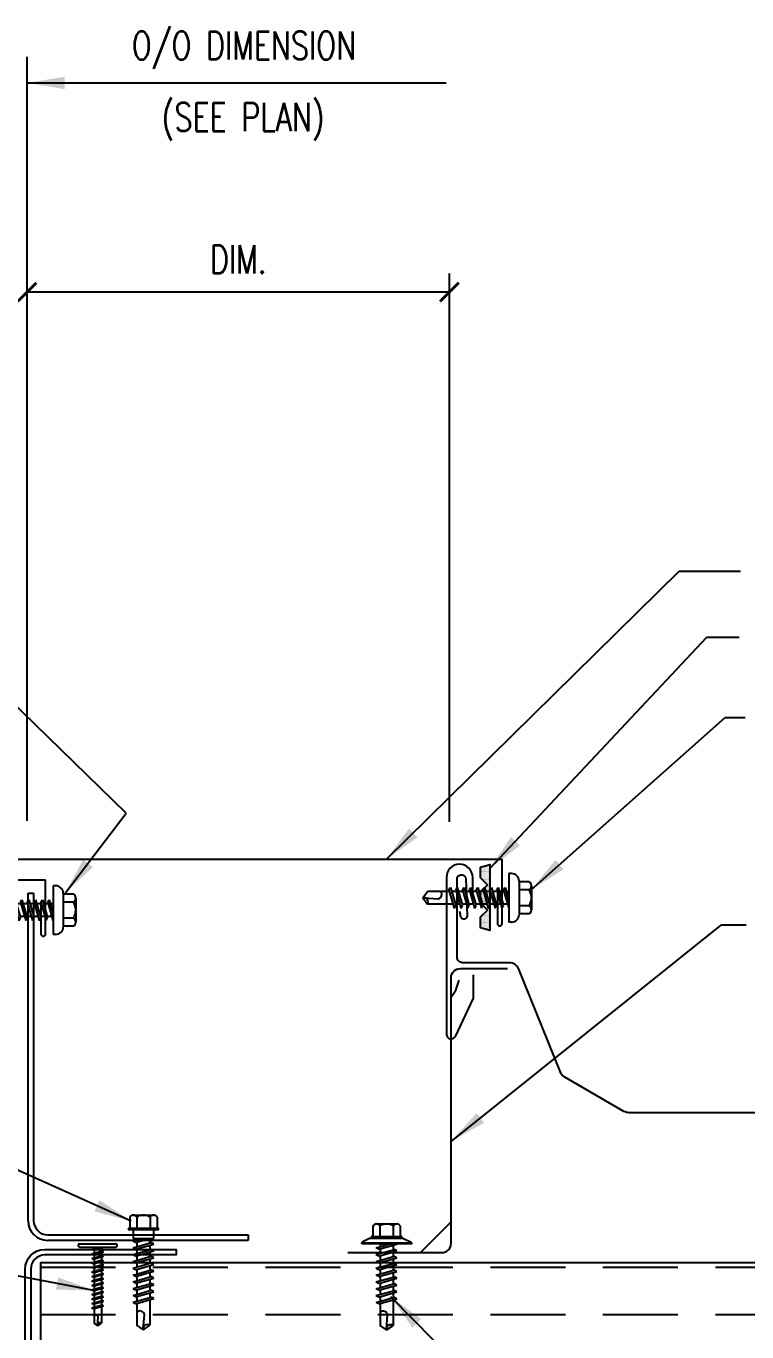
# Model space of a CAD drawing. Extents: x 6.2 to 40.5, y 6.2 to 37.
# Drawn here: x 18.83 to 28.44, y 19.54 to 36.95 of the extents above; entities that cross this region are included whole.
import ezdxf

# ---------------------------------------------------------------- set-up
doc = ezdxf.new("R2010")
doc.units = 0
doc.header["$LTSCALE"] = 4
doc.header["$MEASUREMENT"] = 0
doc.linetypes.add('HIDDEN', pattern=[0.375, 0.25, -0.125])
doc.layers.get('0').update_dxf_attribs({"linetype": 'CONTINUOUS'})
doc.layers.get('DEFPOINTS').update_dxf_attribs({"linetype": 'CONTINUOUS'})
for name, color, linetype in [('CLIP', 5, 'CONTINUOUS'), ('DIM', 2, 'CONTINUOUS'), ('FASTENER', 9, 'CONTINUOUS'), ('PANEL', 11, 'CONTINUOUS'), ('STLA', 10, 'CONTINUOUS'), ('STLB', 5, 'CONTINUOUS'), ('TAPE', 8, 'CONTINUOUS'), ('TEXT', 2, 'CONTINUOUS'), ('TRIM', 6, 'CONTINUOUS')]:
    doc.layers.add(name, color=color, linetype=linetype)
doc.styles.add('TEXT1', font='ROMANS.shx', dxfattribs={"width": 0.75, "height": 0.375})
doc.dimstyles.new('DETAIL', dxfattribs={"dimscale": 4, "dimtxt": 0.09375, "dimasz": 0.0625, "dimexe": 0.0625, "dimexo": 0.125, "dimgap": 0.0625, "dimtad": 1, "dimdec": 4, "dimzin": 3, "dimdsep": 46, "dimlunit": 4, "dimtxsty": 'TEXT1', "dimblk": 'ARCHTICK', "dimcen": 0.0625, "dimclrd": 7, "dimclre": 7, "dimclrt": 2, "dimadec": 0, "dimazin": 0, "dimtfac": 0.59375, "dimtdec": 4, "dimtmove": 0, "dimatfit": 3, "dimldrblk": 'ARCHTICK', "dimfxl": 0, "dimfrac": 2, "dimtolj": 1, "dimtzin": 3, "dimarcsym": 0})
doc.dimstyles.new('DETAIL$7', dxfattribs={"dimscale": 4, "dimtxt": 0.09375, "dimasz": 0.125, "dimexe": 0.0625, "dimexo": 0.125, "dimgap": 0.0625, "dimtad": 1, "dimdec": 4, "dimzin": 3, "dimdsep": 46, "dimlunit": 4, "dimtxsty": 'TEXT1', "dimblk": 'ARCHTICK', "dimcen": 0.0625, "dimclrd": 7, "dimclre": 7, "dimclrt": 2, "dimadec": 0, "dimazin": 0, "dimtfac": 0.59375, "dimtdec": 4, "dimtmove": 2, "dimatfit": 3, "dimfxl": 0, "dimfrac": 2, "dimtolj": 1, "dimtzin": 3, "dimarcsym": 0})

# ---------------------------------------------------------------- blocks, each defined once
blk = doc.blocks.new('MB_DW1')
at = {"layer": 'FASTENER'}
for p, q in [((-0.181, 0.276), (-0.181, 0.137)), ((-0.135, 0.302), (0.135, 0.302)), ((-0.089, 0.276), (-0.089, 0.137)), ((0.089, 0.276), (0.089, 0.137)), ((0.181, 0.276), (0.181, 0.137)), ((-0.217, 0.114), (-0.326, 0.059)), ((-0.326, 0.059), (-0.326, 0.049)), ((-0.326, 0.049), (0.326, 0.049)), ((-0.217, 0.114), (0.217, 0.114)), ((-0.193, 0.137), (0.193, 0.137)), ((-0.193, 0.119), (0.193, 0.119)), ((-0.181, 0.137), (0.181, 0.137)), ((-0.139, -0.016), (0.046, 0.037)), ((-0.104, -0.036), (0.139, 0.033)), ((-0.086, 0.037), (-0.086, -0.001)), ((-0.086, 0.037), (0.086, 0.037)), ((0.086, 0.037), (0.133, 0.037)), ((0.086, 0.018), (0.086, -0.042)), ((0.139, 0.033), (0.133, 0.037)), ((0.217, 0.114), (0.326, 0.059)), ((0.326, 0.059), (0.326, 0.049)), ((-0.104, -0.036), (-0.139, -0.016)), ((-0.139, -0.107), (0.104, -0.038)), ((-0.104, -0.127), (-0.139, -0.107)), ((-0.139, -0.198), (0.104, -0.128)), ((-0.104, -0.127), (0.139, -0.058)), ((-0.104, -0.218), (0.139, -0.149)), ((-0.086, -0.031), (-0.086, -0.092)), ((-0.086, -0.122), (-0.086, -0.183)), ((0.086, -0.073), (0.086, -0.133)), ((0.086, -0.164), (0.086, -0.224)), ((0.139, -0.058), (0.104, -0.038)), ((0.139, -0.149), (0.104, -0.128)), ((-0.104, -0.218), (-0.139, -0.198)), ((-0.139, -0.289), (0.104, -0.219)), ((-0.104, -0.309), (-0.139, -0.289)), ((-0.139, -0.38), (0.104, -0.31)), ((-0.104, -0.309), (0.139, -0.239)), ((-0.104, -0.4), (0.139, -0.33)), ((-0.086, -0.213), (-0.086, -0.274)), ((-0.086, -0.304), (-0.086, -0.364)), ((0.086, -0.255), (0.086, -0.315)), ((0.086, -0.345), (0.086, -0.406)), ((0.139, -0.239), (0.104, -0.219)), ((0.139, -0.33), (0.104, -0.31)), ((-0.104, -0.4), (-0.139, -0.38)), ((-0.139, -0.47), (0.104, -0.401)), ((-0.104, -0.491), (-0.139, -0.47)), ((-0.139, -0.561), (0.104, -0.492)), ((-0.104, -0.491), (0.139, -0.421)), ((-0.104, -0.581), (0.139, -0.512)), ((-0.086, -0.395), (-0.086, -0.455)), ((-0.086, -0.486), (-0.086, -0.546)), ((0.086, -0.436), (0.086, -0.497)), ((0.139, -0.421), (0.104, -0.401)), ((0.139, -0.512), (0.104, -0.492)), ((-0.104, -0.581), (-0.139, -0.561)), ((-0.139, -0.652), (0.104, -0.583)), ((-0.104, -0.672), (-0.139, -0.652)), ((-0.139, -0.743), (0.104, -0.674)), ((-0.104, -0.672), (0.139, -0.603)), ((-0.104, -0.763), (0.139, -0.694)), ((-0.086, -0.577), (-0.086, -0.637)), ((-0.086, -0.667), (-0.086, -0.728)), ((0.086, -0.527), (0.086, -0.588)), ((0.086, -0.618), (0.086, -0.679)), ((0.139, -0.603), (0.104, -0.583)), ((0.139, -0.694), (0.104, -0.674)), ((-0.104, -0.763), (-0.139, -0.743)), ((-0.086, -0.758), (-0.086, -1.05)), ((0.086, -0.709), (0.086, -1.05)), ((-0.002, -1.095), (0.014, -0.909)), ((0, -1.111), (-0.086, -1.05)), ((0, -1.111), (0.086, -1.05))]:
    blk.add_line(p, q, dxfattribs=at)
blk.add_lwpolyline([(-0.331, 0.037), (-0.331, 0.049), (0.331, 0.049), (0.331, 0.037)], close=True, dxfattribs=at)
for centre, radius, start, end in [((-0.135, 0.25), 0.0527, 29.8754, 150.1246), ((0, 0.138), 0.164, 56.9974, 123.0026), ((0.135, 0.25), 0.0527, 29.8754, 150.1246), ((-0.193, 0.128), 0.00894, 90, 270), ((0.193, 0.128), 0.00894, 270, 90), ((-0.046, -0.921), 0.0615, 11.1445, 130.906), ((0.054, -1.097), 0.0563, 55.4585, 194.8454)]:
    blk.add_arc(centre, radius, start, end, dxfattribs=at)
blk = doc.blocks.new('SD3')
at = {"layer": 'FASTENER'}
for p, q in [((-0.24, 0.082), (0.24, 0.082)), ((-0.24, 0.037), (0.24, 0.037)), ((-0.078, 0.008), (0.023, 0.037)), ((-0.058, -0.003), (-0.078, 0.008)), ((-0.058, -0.003), (0.08, 0.036)), ((-0.048, 0.037), (-0.048, 0.017)), ((0.05, 0.027), (0.05, -0.016)), ((-0.078, -0.052), (0.06, -0.013)), ((-0.058, -0.064), (-0.078, -0.052)), ((-0.078, -0.112), (0.06, -0.073)), ((-0.058, -0.124), (-0.078, -0.112)), ((-0.078, -0.172), (0.06, -0.133)), ((-0.058, -0.184), (-0.078, -0.172)), ((-0.058, -0.064), (0.08, -0.024)), ((-0.058, -0.124), (0.08, -0.084)), ((-0.058, -0.184), (0.08, -0.144)), ((-0.048, -0.001), (-0.048, -0.044)), ((-0.048, -0.061), (-0.048, -0.104)), ((-0.048, -0.121), (-0.048, -0.164)), ((0.05, -0.033), (0.05, -0.076)), ((0.05, -0.093), (0.05, -0.136)), ((0.05, -0.153), (0.05, -0.196)), ((0.08, -0.024), (0.06, -0.013)), ((0.08, -0.084), (0.06, -0.073)), ((0.08, -0.144), (0.06, -0.133)), ((-0.078, -0.232), (0.06, -0.193)), ((-0.058, -0.244), (-0.078, -0.232)), ((-0.078, -0.292), (0.06, -0.253)), ((-0.058, -0.304), (-0.078, -0.292)), ((-0.078, -0.353), (0.06, -0.313)), ((-0.058, -0.244), (0.08, -0.204)), ((-0.058, -0.304), (0.08, -0.264)), ((-0.058, -0.364), (0.08, -0.325)), ((-0.048, -0.181), (-0.048, -0.224)), ((-0.048, -0.241), (-0.048, -0.284)), ((-0.048, -0.301), (-0.048, -0.344)), ((0.05, -0.213), (0.05, -0.256)), ((0.05, -0.273), (0.05, -0.316)), ((0.05, -0.333), (0.05, -0.376)), ((0.08, -0.204), (0.06, -0.193)), ((0.08, -0.264), (0.06, -0.253)), ((0.08, -0.325), (0.06, -0.313)), ((-0.058, -0.364), (-0.078, -0.353)), ((-0.078, -0.413), (0.06, -0.373)), ((-0.058, -0.424), (-0.078, -0.413)), ((-0.078, -0.473), (0.06, -0.433)), ((-0.058, -0.484), (-0.078, -0.473)), ((-0.078, -0.533), (0.06, -0.493)), ((-0.058, -0.424), (0.08, -0.385)), ((-0.058, -0.484), (0.08, -0.445)), ((-0.058, -0.544), (0.08, -0.505)), ((-0.048, -0.361), (-0.048, -0.404)), ((-0.048, -0.421), (-0.048, -0.464)), ((-0.048, -0.481), (-0.048, -0.524)), ((0.05, -0.393), (0.05, -0.436)), ((0.05, -0.453), (0.05, -0.496)), ((0.05, -0.513), (0.05, -0.556)), ((0.08, -0.385), (0.06, -0.373)), ((0.08, -0.445), (0.06, -0.433)), ((0.08, -0.505), (0.06, -0.493)), ((-0.058, -0.544), (-0.078, -0.533)), ((-0.078, -0.593), (0.06, -0.553)), ((-0.058, -0.604), (-0.078, -0.593)), ((-0.078, -0.653), (0.06, -0.614)), ((-0.058, -0.664), (-0.078, -0.653)), ((-0.078, -0.713), (0.06, -0.674)), ((-0.058, -0.604), (0.08, -0.565)), ((-0.058, -0.664), (0.08, -0.625)), ((-0.058, -0.724), (0.08, -0.685)), ((-0.048, -0.541), (-0.048, -0.584)), ((-0.048, -0.601), (-0.048, -0.644)), ((-0.048, -0.662), (-0.048, -0.704)), ((0.05, -0.573), (0.05, -0.616)), ((0.05, -0.634), (0.05, -0.676)), ((0.05, -0.694), (0.05, -0.737)), ((0.08, -0.565), (0.06, -0.553)), ((0.08, -0.625), (0.06, -0.614)), ((0.08, -0.685), (0.06, -0.674)), ((-0.058, -0.724), (-0.078, -0.713)), ((-0.078, -0.773), (0.06, -0.734)), ((-0.058, -0.785), (-0.078, -0.773)), ((-0.058, -0.785), (0.08, -0.745)), ((-0.048, -0.722), (-0.048, -0.765)), ((-0.048, -0.782), (-0.048, -0.977)), ((0.05, -0.754), (0.05, -0.977)), ((0.08, -0.745), (0.06, -0.734)), ((0.001, -1.011), (-0.048, -0.977)), ((0, -1.003), (0.009, -0.896)), ((0.001, -1.011), (0.05, -0.977))]:
    blk.add_line(p, q, dxfattribs=at)
for centre, radius, start, end in [((-0.238, 0.06), 0.0227, 94.6639, 265.3361), ((0.238, 0.06), 0.0227, 274.6639, 85.3361), ((-0.025, -0.903), 0.0349, 11.1445, 130.906), ((0.032, -1.003), 0.032, 55.4585, 194.8454)]:
    blk.add_arc(centre, radius, start, end, dxfattribs=at)
blk = doc.blocks.new('_ArchTick')
at = {"color": 0, "linetype": 'ByBlock', "const_width": 0.15}
blk.add_lwpolyline([(-0.5, -0.5), (0.5, 0.5)], dxfattribs=at)
blk = doc.blocks.new('*D15')
at = {"layer": 'DEFPOINTS', "color": 0}
for p in [(18.84, 33.404), (18.84, 25.856), (24.472, 25.843)]:
    blk.add_point(p, dxfattribs=at)
at = {"layer": 'DIM', "color": 7, "lineweight": -2}
for p, q in [((18.84, 26.356), (18.84, 33.654)), ((24.472, 26.343), (24.472, 33.654)), ((24.472, 33.404), (18.84, 33.404))]:
    blk.add_line(p, q, dxfattribs=at)
at = {"layer": 'DIM', "color": 7, "lineweight": -2, "xscale": 0.25, "yscale": 0.25, "zscale": 0.25, "rotation": 180}
blk.add_blockref('_ArchTick', (18.84, 33.404), dxfattribs=at)
at = {"layer": 'DIM', "color": 7, "lineweight": -2, "xscale": 0.25, "yscale": 0.25, "zscale": 0.25}
blk.add_blockref('_ArchTick', (24.472, 33.404), dxfattribs=at)
at = {"layer": 'DIM', "color": 2, "insert": (21.656, 33.841), "char_height": 0.375, "attachment_point": 5, "style": 'TEXT1'}
blk.add_mtext('\\A1;DIM.', dxfattribs=at)
blk = doc.blocks.new('sd22')
at = {"layer": 'FASTENER'}
for p, q in [((-0.181, 0.204), (-0.181, 0.055)), ((-0.135, 0.23), (0.135, 0.23)), ((-0.089, 0.204), (-0.089, 0.055)), ((0.089, 0.204), (0.089, 0.055)), ((0.181, 0.204), (0.181, 0.055)), ((-0.193, 0.055), (0.193, 0.055)), ((-0.193, 0.037), (0.193, 0.037)), ((-0.181, 0.055), (0.181, 0.055)), ((-0.139, 0.037), (-0.139, -0.082)), ((0.139, -0.082), (0.139, 0.037)), ((-0.139, -0.114), (-0.025, -0.082)), ((-0.139, -0.082), (0.139, -0.082)), ((-0.104, -0.134), (-0.139, -0.114)), ((-0.139, -0.205), (0.104, -0.136)), ((-0.104, -0.134), (0.081, -0.082)), ((-0.104, -0.225), (0.139, -0.156)), ((-0.086, -0.082), (-0.086, -0.099)), ((-0.086, -0.129), (-0.086, -0.19)), ((0.086, -0.082), (0.086, -0.141)), ((0.086, -0.171), (0.086, -0.232)), ((0.139, -0.156), (0.104, -0.136)), ((-0.104, -0.225), (-0.139, -0.205)), ((-0.139, -0.296), (0.104, -0.227)), ((-0.104, -0.316), (-0.139, -0.296)), ((-0.139, -0.387), (0.104, -0.318)), ((-0.104, -0.316), (0.139, -0.247)), ((-0.104, -0.407), (0.139, -0.338)), ((-0.086, -0.22), (-0.086, -0.281)), ((-0.086, -0.311), (-0.086, -0.372)), ((0.086, -0.262), (0.086, -0.322)), ((0.139, -0.247), (0.104, -0.227)), ((0.139, -0.338), (0.104, -0.318)), ((-0.104, -0.407), (-0.139, -0.387)), ((-0.139, -0.478), (0.104, -0.408)), ((-0.104, -0.498), (-0.139, -0.478)), ((-0.139, -0.569), (0.104, -0.499)), ((-0.104, -0.498), (0.139, -0.429)), ((-0.104, -0.589), (0.139, -0.519)), ((-0.086, -0.402), (-0.086, -0.463)), ((-0.086, -0.493), (-0.086, -0.554)), ((0.086, -0.353), (0.086, -0.413)), ((0.086, -0.444), (0.086, -0.504)), ((0.139, -0.429), (0.104, -0.408)), ((0.139, -0.519), (0.104, -0.499)), ((-0.104, -0.589), (-0.139, -0.569)), ((-0.139, -0.66), (0.104, -0.59)), ((-0.104, -0.68), (-0.139, -0.66)), ((-0.139, -0.75), (0.104, -0.681)), ((-0.104, -0.68), (0.139, -0.61)), ((-0.086, -0.584), (-0.086, -0.644)), ((-0.086, -0.675), (-0.086, -0.735)), ((0.086, -0.535), (0.086, -0.595)), ((0.086, -0.625), (0.086, -0.686)), ((0.139, -0.61), (0.104, -0.59)), ((0.139, -0.701), (0.104, -0.681)), ((-0.104, -0.771), (-0.139, -0.75)), ((-0.139, -0.841), (0.104, -0.772)), ((-0.104, -0.861), (-0.139, -0.841)), ((-0.139, -0.932), (0.104, -0.863)), ((-0.104, -0.771), (0.139, -0.701)), ((-0.104, -0.861), (0.139, -0.792)), ((-0.086, -0.766), (-0.086, -0.826)), ((-0.086, -0.857), (-0.086, -0.917)), ((0.086, -0.716), (0.086, -0.777)), ((0.086, -0.807), (0.086, -0.868)), ((0.139, -0.792), (0.104, -0.772)), ((0.139, -0.883), (0.104, -0.863)), ((-0.104, -0.952), (-0.139, -0.932)), ((-0.104, -0.952), (0.139, -0.883)), ((-0.086, -0.947), (-0.086, -1.239)), ((0.086, -0.898), (0.086, -1.239)), ((-0.002, -1.285), (0.014, -1.098)), ((0, -1.3), (-0.086, -1.239)), ((0, -1.3), (0.086, -1.239))]:
    blk.add_line(p, q, dxfattribs=at)
for centre, radius, start, end in [((-0.135, 0.178), 0.0527, 29.8754, 150.1246), ((0, 0.066), 0.164, 56.9974, 123.0026), ((0.135, 0.178), 0.0527, 29.8754, 150.1246), ((-0.193, 0.046), 0.00894, 90, 270), ((0.193, 0.046), 0.00894, 270, 90), ((-0.046, -1.11), 0.0615, 11.1445, 130.906), ((0.054, -1.286), 0.0563, 55.4585, 194.8454)]:
    blk.add_arc(centre, radius, start, end, dxfattribs=at)
blk = doc.blocks.new('MB_DW3')
at = {"layer": 'FASTENER'}
for p, q in [((-0.215, 0.305), (-0.215, 0.171)), ((-0.161, 0.337), (0.161, 0.337)), ((-0.107, 0.305), (-0.107, 0.171)), ((0.107, 0.305), (0.107, 0.171)), ((0.215, 0.305), (0.215, 0.171)), ((-0.324, 0.071), (-0.324, 0.037)), ((-0.324, 0.037), (0.324, 0.037)), ((-0.224, 0.171), (0.215, 0.171)), ((-0.139, -0.016), (0.046, 0.037)), ((-0.104, -0.036), (0.139, 0.033)), ((-0.086, 0.037), (0.086, 0.037)), ((-0.086, 0.037), (-0.086, -0.001)), ((0.086, 0.037), (0.133, 0.037)), ((0.086, 0.018), (0.086, -0.042)), ((0.139, 0.033), (0.133, 0.037)), ((0.324, 0.071), (0.324, 0.037)), ((-0.104, -0.036), (-0.139, -0.016)), ((-0.139, -0.107), (0.104, -0.038)), ((-0.104, -0.127), (-0.139, -0.107)), ((-0.139, -0.198), (0.104, -0.128)), ((-0.104, -0.127), (0.139, -0.058)), ((-0.104, -0.218), (0.139, -0.149)), ((-0.086, -0.031), (-0.086, -0.092)), ((-0.086, -0.122), (-0.086, -0.183)), ((0.086, -0.073), (0.086, -0.133)), ((0.086, -0.164), (0.086, -0.224)), ((0.139, -0.058), (0.104, -0.038)), ((0.139, -0.149), (0.104, -0.128)), ((-0.104, -0.218), (-0.139, -0.198)), ((-0.139, -0.289), (0.104, -0.219)), ((-0.104, -0.309), (-0.139, -0.289)), ((-0.139, -0.38), (0.104, -0.31)), ((-0.104, -0.309), (0.139, -0.239)), ((-0.104, -0.4), (0.139, -0.33)), ((-0.086, -0.213), (-0.086, -0.274)), ((-0.086, -0.304), (-0.086, -0.364)), ((0.086, -0.255), (0.086, -0.315)), ((0.086, -0.345), (0.086, -0.406)), ((0.139, -0.239), (0.104, -0.219)), ((0.139, -0.33), (0.104, -0.31)), ((-0.104, -0.4), (-0.139, -0.38)), ((-0.139, -0.47), (0.104, -0.401)), ((-0.104, -0.491), (-0.139, -0.47)), ((-0.139, -0.561), (0.104, -0.492)), ((-0.104, -0.491), (0.139, -0.421)), ((-0.104, -0.581), (0.139, -0.512)), ((-0.086, -0.395), (-0.086, -0.455)), ((-0.086, -0.486), (-0.086, -0.546)), ((0.086, -0.436), (0.086, -0.497)), ((0.139, -0.421), (0.104, -0.401)), ((0.139, -0.512), (0.104, -0.492)), ((-0.104, -0.581), (-0.139, -0.561)), ((-0.139, -0.652), (0.104, -0.583)), ((-0.104, -0.672), (-0.139, -0.652)), ((-0.139, -0.743), (0.104, -0.674)), ((-0.104, -0.672), (0.139, -0.603)), ((-0.104, -0.763), (0.139, -0.694)), ((-0.086, -0.577), (-0.086, -0.637)), ((-0.086, -0.667), (-0.086, -0.728)), ((0.086, -0.527), (0.086, -0.588)), ((0.086, -0.618), (0.086, -0.679)), ((0.139, -0.603), (0.104, -0.583)), ((0.139, -0.694), (0.104, -0.674)), ((-0.104, -0.763), (-0.139, -0.743)), ((-0.086, -0.758), (-0.086, -1.05)), ((0.086, -0.709), (0.086, -1.05)), ((-0.002, -1.095), (0.014, -0.909)), ((0, -1.111), (-0.086, -1.05)), ((0, -1.111), (0.086, -1.05))]:
    blk.add_line(p, q, dxfattribs=at)
for centre, radius, start, end in [((-0.161, 0.274), 0.0628, 29.8754, 150.1246), ((0, 0.141), 0.196, 56.9974, 123.0026), ((0.161, 0.274), 0.0628, 29.8754, 150.1246), ((-0.224, 0.071), 0.1, 90, 180), ((0.224, 0.071), 0.1, 0, 90), ((-0.046, -0.921), 0.0615, 11.1445, 130.906), ((0.054, -1.097), 0.0563, 55.4585, 194.8454)]:
    blk.add_arc(centre, radius, start, end, dxfattribs=at)
blk = doc.blocks.new('*X6')
at = {"color": 0}
for p, q in [((-0.434, 0.135), (-0.434, 0.135)), ((-0.434, 0.123), (-0.434, 0.123)), ((-0.422, 0.141), (-0.422, 0.141)), ((-0.422, 0.129), (-0.422, 0.129)), ((-0.422, 0.117), (-0.422, 0.117)), ((-0.422, 0.105), (-0.422, 0.105)), ((-0.422, 0.094), (-0.422, 0.094)), ((-0.422, 0.082), (-0.422, 0.082)), ((-0.41, 0.135), (-0.41, 0.135)), ((-0.41, 0.123), (-0.41, 0.123)), ((-0.41, 0.111), (-0.41, 0.111)), ((-0.41, 0.1), (-0.41, 0.1)), ((-0.41, 0.088), (-0.41, 0.088)), ((-0.41, 0.076), (-0.41, 0.076)), ((-0.41, 0.064), (-0.41, 0.064)), ((-0.41, 0.053), (-0.41, 0.053)), ((-0.41, 0.041), (-0.41, 0.041)), ((-0.398, 0.141), (-0.398, 0.141)), ((-0.398, 0.129), (-0.398, 0.129)), ((-0.398, 0.117), (-0.398, 0.117)), ((-0.398, 0.105), (-0.398, 0.105)), ((-0.398, 0.094), (-0.398, 0.094)), ((-0.398, 0.082), (-0.398, 0.082)), ((-0.398, 0.07), (-0.398, 0.07)), ((-0.398, 0.059), (-0.398, 0.059)), ((-0.398, 0.047), (-0.398, 0.047)), ((-0.398, 0.035), (-0.398, 0.035)), ((-0.398, 0.023), (-0.398, 0.023)), ((-0.387, 0.135), (-0.387, 0.135)), ((-0.387, 0.123), (-0.387, 0.123)), ((-0.387, 0.111), (-0.387, 0.111)), ((-0.387, 0.1), (-0.387, 0.1)), ((-0.387, 0.088), (-0.387, 0.088)), ((-0.387, 0.076), (-0.387, 0.076)), ((-0.387, 0.064), (-0.387, 0.064)), ((-0.387, 0.053), (-0.387, 0.053)), ((-0.387, 0.041), (-0.387, 0.041)), ((-0.387, 0.029), (-0.387, 0.029)), ((-0.375, 0.141), (-0.375, 0.141)), ((-0.375, 0.129), (-0.375, 0.129)), ((-0.375, 0.117), (-0.375, 0.117)), ((-0.375, 0.105), (-0.375, 0.105)), ((-0.375, 0.094), (-0.375, 0.094)), ((-0.375, 0.082), (-0.375, 0.082)), ((-0.375, 0.07), (-0.375, 0.07)), ((-0.375, 0.059), (-0.375, 0.059)), ((-0.375, 0.047), (-0.375, 0.047)), ((-0.375, 0.035), (-0.375, 0.035)), ((-0.375, 0.023), (-0.375, 0.023)), ((-0.363, 0.135), (-0.363, 0.135)), ((-0.363, 0.123), (-0.363, 0.123)), ((-0.363, 0.111), (-0.363, 0.111)), ((-0.363, 0.1), (-0.363, 0.1)), ((-0.363, 0.088), (-0.363, 0.088)), ((-0.363, 0.076), (-0.363, 0.076)), ((-0.363, 0.064), (-0.363, 0.064)), ((-0.363, 0.053), (-0.363, 0.053)), ((-0.363, 0.041), (-0.363, 0.041)), ((-0.363, 0.029), (-0.363, 0.029)), ((-0.352, 0.141), (-0.352, 0.141)), ((-0.352, 0.129), (-0.352, 0.129)), ((-0.352, 0.117), (-0.352, 0.117)), ((-0.352, 0.105), (-0.352, 0.105)), ((-0.352, 0.094), (-0.352, 0.094)), ((-0.352, 0.082), (-0.352, 0.082)), ((-0.352, 0.07), (-0.352, 0.07)), ((-0.352, 0.059), (-0.352, 0.059)), ((-0.352, 0.047), (-0.352, 0.047)), ((-0.352, 0.035), (-0.352, 0.035)), ((-0.352, 0.023), (-0.352, 0.023)), ((-0.34, 0.135), (-0.34, 0.135)), ((-0.34, 0.123), (-0.34, 0.123)), ((-0.34, 0.111), (-0.34, 0.111)), ((-0.34, 0.1), (-0.34, 0.1)), ((-0.34, 0.088), (-0.34, 0.088)), ((-0.34, 0.076), (-0.34, 0.076)), ((-0.34, 0.064), (-0.34, 0.064)), ((-0.34, 0.053), (-0.34, 0.053)), ((-0.34, 0.041), (-0.34, 0.041)), ((-0.34, 0.029), (-0.34, 0.029)), ((-0.328, 0.141), (-0.328, 0.141)), ((-0.328, 0.129), (-0.328, 0.129)), ((-0.328, 0.117), (-0.328, 0.117)), ((-0.328, 0.105), (-0.328, 0.105)), ((-0.328, 0.094), (-0.328, 0.094)), ((-0.328, 0.082), (-0.328, 0.082)), ((-0.328, 0.07), (-0.328, 0.07)), ((-0.328, 0.059), (-0.328, 0.059)), ((-0.328, 0.047), (-0.328, 0.047)), ((-0.328, 0.035), (-0.328, 0.035)), ((-0.328, 0.023), (-0.328, 0.023)), ((-0.316, 0.135), (-0.316, 0.135)), ((-0.316, 0.123), (-0.316, 0.123)), ((-0.316, 0.111), (-0.316, 0.111)), ((-0.316, 0.1), (-0.316, 0.1)), ((-0.316, 0.088), (-0.316, 0.088)), ((-0.316, 0.076), (-0.316, 0.076)), ((-0.316, 0.064), (-0.316, 0.064)), ((-0.316, 0.053), (-0.316, 0.053)), ((-0.316, 0.041), (-0.316, 0.041)), ((-0.316, 0.029), (-0.316, 0.029)), ((-0.305, 0.141), (-0.305, 0.141)), ((-0.305, 0.129), (-0.305, 0.129)), ((-0.305, 0.117), (-0.305, 0.117)), ((-0.305, 0.105), (-0.305, 0.105)), ((-0.305, 0.094), (-0.305, 0.094)), ((-0.305, 0.082), (-0.305, 0.082)), ((-0.305, 0.07), (-0.305, 0.07)), ((-0.305, 0.059), (-0.305, 0.059)), ((-0.305, 0.047), (-0.305, 0.047)), ((-0.305, 0.035), (-0.305, 0.035)), ((-0.305, 0.023), (-0.305, 0.023)), ((-0.293, 0.135), (-0.293, 0.135)), ((-0.293, 0.123), (-0.293, 0.123)), ((-0.293, 0.111), (-0.293, 0.111)), ((-0.293, 0.1), (-0.293, 0.1)), ((-0.293, 0.088), (-0.293, 0.088)), ((-0.293, 0.076), (-0.293, 0.076)), ((-0.293, 0.064), (-0.293, 0.064)), ((-0.293, 0.053), (-0.293, 0.053)), ((-0.293, 0.041), (-0.293, 0.041)), ((-0.293, 0.029), (-0.293, 0.029)), ((-0.281, 0.141), (-0.281, 0.141)), ((-0.281, 0.129), (-0.281, 0.129)), ((-0.281, 0.117), (-0.281, 0.117)), ((-0.281, 0.105), (-0.281, 0.105)), ((-0.281, 0.094), (-0.281, 0.094)), ((-0.281, 0.082), (-0.281, 0.082)), ((-0.281, 0.07), (-0.281, 0.07)), ((-0.281, 0.059), (-0.281, 0.059)), ((-0.281, 0.047), (-0.281, 0.047)), ((-0.281, 0.035), (-0.281, 0.035)), ((-0.281, 0.023), (-0.281, 0.023)), ((-0.27, 0.135), (-0.27, 0.135)), ((-0.27, 0.123), (-0.27, 0.123)), ((-0.27, 0.111), (-0.27, 0.111)), ((-0.27, 0.1), (-0.27, 0.1)), ((-0.27, 0.088), (-0.27, 0.088)), ((-0.27, 0.076), (-0.27, 0.076)), ((-0.27, 0.064), (-0.27, 0.064)), ((-0.27, 0.053), (-0.27, 0.053)), ((-0.27, 0.041), (-0.27, 0.041)), ((-0.27, 0.029), (-0.27, 0.029)), ((-0.258, 0.141), (-0.258, 0.141)), ((-0.258, 0.129), (-0.258, 0.129)), ((-0.258, 0.117), (-0.258, 0.117)), ((-0.258, 0.105), (-0.258, 0.105)), ((-0.258, 0.094), (-0.258, 0.094)), ((-0.258, 0.082), (-0.258, 0.082)), ((-0.258, 0.07), (-0.258, 0.07)), ((-0.258, 0.059), (-0.258, 0.059)), ((-0.258, 0.047), (-0.258, 0.047)), ((-0.258, 0.035), (-0.258, 0.035)), ((-0.258, 0.023), (-0.258, 0.023)), ((-0.246, 0.135), (-0.246, 0.135)), ((-0.246, 0.123), (-0.246, 0.123)), ((-0.246, 0.111), (-0.246, 0.111)), ((-0.246, 0.1), (-0.246, 0.1)), ((-0.246, 0.088), (-0.246, 0.088)), ((-0.246, 0.076), (-0.246, 0.076)), ((-0.246, 0.064), (-0.246, 0.064)), ((-0.246, 0.053), (-0.246, 0.053)), ((-0.246, 0.041), (-0.246, 0.041)), ((-0.234, 0.141), (-0.234, 0.141)), ((-0.234, 0.129), (-0.234, 0.129)), ((-0.234, 0.117), (-0.234, 0.117)), ((-0.234, 0.105), (-0.234, 0.105)), ((-0.234, 0.094), (-0.234, 0.094)), ((-0.234, 0.082), (-0.234, 0.082)), ((-0.234, 0.07), (-0.234, 0.07)), ((-0.234, 0.059), (-0.234, 0.059)), ((-0.234, 0.047), (-0.234, 0.047)), ((-0.223, 0.135), (-0.223, 0.135)), ((-0.223, 0.123), (-0.223, 0.123)), ((-0.223, 0.111), (-0.223, 0.111)), ((-0.223, 0.1), (-0.223, 0.1)), ((-0.223, 0.088), (-0.223, 0.088)), ((-0.223, 0.076), (-0.223, 0.076)), ((-0.223, 0.064), (-0.223, 0.064)), ((-0.211, 0.141), (-0.211, 0.141)), ((-0.211, 0.129), (-0.211, 0.129)), ((-0.211, 0.117), (-0.211, 0.117)), ((-0.211, 0.105), (-0.211, 0.105)), ((-0.211, 0.094), (-0.211, 0.094)), ((-0.211, 0.082), (-0.211, 0.082)), ((-0.211, 0.07), (-0.211, 0.07)), ((-0.199, 0.135), (-0.199, 0.135)), ((-0.199, 0.123), (-0.199, 0.123)), ((-0.199, 0.111), (-0.199, 0.111)), ((-0.199, 0.1), (-0.199, 0.1)), ((-0.199, 0.088), (-0.199, 0.088)), ((-0.188, 0.141), (-0.188, 0.141)), ((-0.188, 0.129), (-0.188, 0.129)), ((-0.188, 0.117), (-0.188, 0.117)), ((-0.188, 0.105), (-0.188, 0.105)), ((-0.188, 0.094), (-0.188, 0.094)), ((-0.176, 0.135), (-0.176, 0.135)), ((-0.176, 0.123), (-0.176, 0.123)), ((-0.176, 0.111), (-0.176, 0.111)), ((-0.164, 0.141), (-0.164, 0.141)), ((-0.164, 0.129), (-0.164, 0.129)), ((-0.164, 0.117), (-0.164, 0.117)), ((-0.164, 0.105), (-0.164, 0.105)), ((-0.152, 0.135), (-0.152, 0.135)), ((-0.152, 0.123), (-0.152, 0.123)), ((-0.152, 0.111), (-0.152, 0.111)), ((-0.152, 0.1), (-0.152, 0.1)), ((-0.141, 0.141), (-0.141, 0.141)), ((-0.141, 0.129), (-0.141, 0.129)), ((-0.141, 0.117), (-0.141, 0.117)), ((-0.141, 0.105), (-0.141, 0.105)), ((-0.141, 0.094), (-0.141, 0.094)), ((-0.141, 0.082), (-0.141, 0.082)), ((-0.129, 0.135), (-0.129, 0.135)), ((-0.129, 0.123), (-0.129, 0.123)), ((-0.129, 0.111), (-0.129, 0.111)), ((-0.129, 0.1), (-0.129, 0.1)), ((-0.129, 0.088), (-0.129, 0.088)), ((-0.129, 0.076), (-0.129, 0.076)), ((-0.117, 0.141), (-0.117, 0.141)), ((-0.117, 0.129), (-0.117, 0.129)), ((-0.117, 0.117), (-0.117, 0.117)), ((-0.117, 0.105), (-0.117, 0.105)), ((-0.117, 0.094), (-0.117, 0.094)), ((-0.117, 0.082), (-0.117, 0.082)), ((-0.117, 0.07), (-0.117, 0.07)), ((-0.117, 0.059), (-0.117, 0.059)), ((-0.105, 0.135), (-0.105, 0.135)), ((-0.105, 0.123), (-0.105, 0.123)), ((-0.105, 0.111), (-0.105, 0.111)), ((-0.105, 0.1), (-0.105, 0.1)), ((-0.105, 0.088), (-0.105, 0.088)), ((-0.105, 0.076), (-0.105, 0.076)), ((-0.105, 0.064), (-0.105, 0.064)), ((-0.105, 0.053), (-0.105, 0.053)), ((-0.094, 0.141), (-0.094, 0.141)), ((-0.094, 0.129), (-0.094, 0.129)), ((-0.094, 0.117), (-0.094, 0.117)), ((-0.094, 0.105), (-0.094, 0.105)), ((-0.094, 0.094), (-0.094, 0.094)), ((-0.094, 0.082), (-0.094, 0.082)), ((-0.094, 0.07), (-0.094, 0.07)), ((-0.094, 0.059), (-0.094, 0.059)), ((-0.094, 0.047), (-0.094, 0.047)), ((-0.094, 0.035), (-0.094, 0.035)), ((-0.082, 0.135), (-0.082, 0.135)), ((-0.082, 0.123), (-0.082, 0.123)), ((-0.082, 0.111), (-0.082, 0.111)), ((-0.082, 0.1), (-0.082, 0.1)), ((-0.082, 0.088), (-0.082, 0.088)), ((-0.082, 0.076), (-0.082, 0.076)), ((-0.082, 0.064), (-0.082, 0.064)), ((-0.082, 0.053), (-0.082, 0.053)), ((-0.082, 0.041), (-0.082, 0.041)), ((-0.082, 0.029), (-0.082, 0.029)), ((-0.07, 0.141), (-0.07, 0.141)), ((-0.07, 0.129), (-0.07, 0.129)), ((-0.07, 0.117), (-0.07, 0.117)), ((-0.07, 0.105), (-0.07, 0.105)), ((-0.07, 0.094), (-0.07, 0.094)), ((-0.07, 0.082), (-0.07, 0.082)), ((-0.07, 0.07), (-0.07, 0.07)), ((-0.07, 0.059), (-0.07, 0.059)), ((-0.07, 0.047), (-0.07, 0.047)), ((-0.07, 0.035), (-0.07, 0.035)), ((-0.07, 0.023), (-0.07, 0.023)), ((-0.059, 0.135), (-0.059, 0.135)), ((-0.059, 0.123), (-0.059, 0.123)), ((-0.059, 0.111), (-0.059, 0.111)), ((-0.059, 0.1), (-0.059, 0.1)), ((-0.059, 0.088), (-0.059, 0.088)), ((-0.059, 0.076), (-0.059, 0.076)), ((-0.059, 0.064), (-0.059, 0.064)), ((-0.059, 0.053), (-0.059, 0.053)), ((-0.059, 0.041), (-0.059, 0.041)), ((-0.059, 0.029), (-0.059, 0.029)), ((-0.047, 0.141), (-0.047, 0.141)), ((-0.047, 0.129), (-0.047, 0.129)), ((-0.047, 0.117), (-0.047, 0.117)), ((-0.047, 0.105), (-0.047, 0.105)), ((-0.047, 0.094), (-0.047, 0.094)), ((-0.047, 0.082), (-0.047, 0.082)), ((-0.047, 0.07), (-0.047, 0.07)), ((-0.047, 0.059), (-0.047, 0.059)), ((-0.047, 0.047), (-0.047, 0.047)), ((-0.047, 0.035), (-0.047, 0.035)), ((-0.047, 0.023), (-0.047, 0.023)), ((-0.035, 0.135), (-0.035, 0.135)), ((-0.035, 0.123), (-0.035, 0.123)), ((-0.035, 0.111), (-0.035, 0.111)), ((-0.035, 0.1), (-0.035, 0.1)), ((-0.035, 0.088), (-0.035, 0.088)), ((-0.035, 0.076), (-0.035, 0.076)), ((-0.035, 0.064), (-0.035, 0.064)), ((-0.035, 0.053), (-0.035, 0.053)), ((-0.035, 0.041), (-0.035, 0.041)), ((-0.035, 0.029), (-0.035, 0.029)), ((-0.023, 0.141), (-0.023, 0.141)), ((-0.023, 0.129), (-0.023, 0.129)), ((-0.023, 0.117), (-0.023, 0.117)), ((-0.023, 0.105), (-0.023, 0.105)), ((-0.023, 0.094), (-0.023, 0.094)), ((-0.023, 0.082), (-0.023, 0.082)), ((-0.023, 0.07), (-0.023, 0.07)), ((-0.023, 0.059), (-0.023, 0.059)), ((-0.023, 0.047), (-0.023, 0.047)), ((-0.023, 0.035), (-0.023, 0.035)), ((-0.023, 0.023), (-0.023, 0.023)), ((-0.012, 0.135), (-0.012, 0.135)), ((-0.012, 0.123), (-0.012, 0.123)), ((-0.012, 0.111), (-0.012, 0.111)), ((-0.012, 0.1), (-0.012, 0.1)), ((-0.012, 0.088), (-0.012, 0.088)), ((-0.012, 0.076), (-0.012, 0.076)), ((-0.012, 0.064), (-0.012, 0.064)), ((-0.012, 0.053), (-0.012, 0.053)), ((-0.012, 0.041), (-0.012, 0.041)), ((-0.012, 0.029), (-0.012, 0.029)), ((0, 0.141), (0, 0.141)), ((0, 0.129), (0, 0.129)), ((0, 0.117), (0, 0.117)), ((0, 0.105), (0, 0.105)), ((0, 0.094), (0, 0.094)), ((0, 0.082), (0, 0.082)), ((0, 0.07), (0, 0.07)), ((0, 0.059), (0, 0.059)), ((0, 0.047), (0, 0.047)), ((0, 0.035), (0, 0.035)), ((0, 0.023), (0, 0.023)), ((0.012, 0.135), (0.012, 0.135)), ((0.012, 0.123), (0.012, 0.123)), ((0.012, 0.111), (0.012, 0.111)), ((0.012, 0.1), (0.012, 0.1)), ((0.012, 0.088), (0.012, 0.088)), ((0.012, 0.076), (0.012, 0.076)), ((0.012, 0.064), (0.012, 0.064)), ((0.012, 0.053), (0.012, 0.053)), ((0.012, 0.041), (0.012, 0.041)), ((0.012, 0.029), (0.012, 0.029)), ((0.023, 0.141), (0.023, 0.141)), ((0.023, 0.129), (0.023, 0.129)), ((0.023, 0.117), (0.023, 0.117)), ((0.023, 0.105), (0.023, 0.105)), ((0.023, 0.094), (0.023, 0.094)), ((0.023, 0.082), (0.023, 0.082)), ((0.023, 0.07), (0.023, 0.07)), ((0.023, 0.059), (0.023, 0.059)), ((0.023, 0.047), (0.023, 0.047)), ((0.023, 0.035), (0.023, 0.035)), ((0.023, 0.023), (0.023, 0.023)), ((0.035, 0.135), (0.035, 0.135)), ((0.035, 0.123), (0.035, 0.123)), ((0.035, 0.111), (0.035, 0.111)), ((0.035, 0.1), (0.035, 0.1)), ((0.035, 0.088), (0.035, 0.088)), ((0.035, 0.076), (0.035, 0.076)), ((0.035, 0.064), (0.035, 0.064)), ((0.035, 0.053), (0.035, 0.053)), ((0.035, 0.041), (0.035, 0.041)), ((0.035, 0.029), (0.035, 0.029)), ((0.047, 0.141), (0.047, 0.141)), ((0.047, 0.129), (0.047, 0.129)), ((0.047, 0.117), (0.047, 0.117)), ((0.047, 0.105), (0.047, 0.105)), ((0.047, 0.094), (0.047, 0.094)), ((0.047, 0.082), (0.047, 0.082)), ((0.047, 0.07), (0.047, 0.07)), ((0.047, 0.059), (0.047, 0.059)), ((0.047, 0.047), (0.047, 0.047)), ((0.047, 0.035), (0.047, 0.035)), ((0.047, 0.023), (0.047, 0.023)), ((0.059, 0.135), (0.059, 0.135)), ((0.059, 0.123), (0.059, 0.123)), ((0.059, 0.111), (0.059, 0.111)), ((0.059, 0.1), (0.059, 0.1)), ((0.059, 0.088), (0.059, 0.088)), ((0.059, 0.076), (0.059, 0.076)), ((0.059, 0.064), (0.059, 0.064)), ((0.059, 0.053), (0.059, 0.053)), ((0.059, 0.041), (0.059, 0.041)), ((0.059, 0.029), (0.059, 0.029)), ((0.07, 0.141), (0.07, 0.141)), ((0.07, 0.129), (0.07, 0.129)), ((0.07, 0.117), (0.07, 0.117)), ((0.07, 0.105), (0.07, 0.105)), ((0.07, 0.094), (0.07, 0.094)), ((0.07, 0.082), (0.07, 0.082)), ((0.07, 0.07), (0.07, 0.07)), ((0.07, 0.059), (0.07, 0.059)), ((0.07, 0.047), (0.07, 0.047)), ((0.07, 0.035), (0.07, 0.035)), ((0.07, 0.023), (0.07, 0.023)), ((0.082, 0.135), (0.082, 0.135)), ((0.082, 0.123), (0.082, 0.123)), ((0.082, 0.111), (0.082, 0.111)), ((0.082, 0.1), (0.082, 0.1)), ((0.082, 0.088), (0.082, 0.088)), ((0.082, 0.076), (0.082, 0.076)), ((0.082, 0.064), (0.082, 0.064)), ((0.082, 0.053), (0.082, 0.053)), ((0.082, 0.041), (0.082, 0.041)), ((0.082, 0.029), (0.082, 0.029)), ((0.094, 0.141), (0.094, 0.141)), ((0.094, 0.129), (0.094, 0.129)), ((0.094, 0.117), (0.094, 0.117)), ((0.094, 0.105), (0.094, 0.105)), ((0.094, 0.094), (0.094, 0.094)), ((0.094, 0.082), (0.094, 0.082)), ((0.094, 0.07), (0.094, 0.07)), ((0.094, 0.059), (0.094, 0.059)), ((0.094, 0.047), (0.094, 0.047)), ((0.094, 0.035), (0.094, 0.035)), ((0.105, 0.135), (0.105, 0.135)), ((0.105, 0.123), (0.105, 0.123)), ((0.105, 0.111), (0.105, 0.111)), ((0.105, 0.1), (0.105, 0.1)), ((0.105, 0.088), (0.105, 0.088)), ((0.105, 0.076), (0.105, 0.076)), ((0.105, 0.064), (0.105, 0.064)), ((0.105, 0.053), (0.105, 0.053)), ((0.117, 0.141), (0.117, 0.141)), ((0.117, 0.129), (0.117, 0.129)), ((0.117, 0.117), (0.117, 0.117)), ((0.117, 0.105), (0.117, 0.105)), ((0.117, 0.094), (0.117, 0.094)), ((0.117, 0.082), (0.117, 0.082)), ((0.117, 0.07), (0.117, 0.07)), ((0.117, 0.059), (0.117, 0.059)), ((0.129, 0.135), (0.129, 0.135)), ((0.129, 0.123), (0.129, 0.123)), ((0.129, 0.111), (0.129, 0.111)), ((0.129, 0.1), (0.129, 0.1)), ((0.129, 0.088), (0.129, 0.088)), ((0.129, 0.076), (0.129, 0.076)), ((0.141, 0.141), (0.141, 0.141)), ((0.141, 0.129), (0.141, 0.129)), ((0.141, 0.117), (0.141, 0.117)), ((0.141, 0.105), (0.141, 0.105)), ((0.141, 0.094), (0.141, 0.094)), ((0.141, 0.082), (0.141, 0.082)), ((0.152, 0.135), (0.152, 0.135)), ((0.152, 0.123), (0.152, 0.123)), ((0.152, 0.111), (0.152, 0.111)), ((0.152, 0.1), (0.152, 0.1)), ((0.164, 0.141), (0.164, 0.141)), ((0.164, 0.129), (0.164, 0.129)), ((0.164, 0.117), (0.164, 0.117)), ((0.164, 0.105), (0.164, 0.105)), ((0.176, 0.135), (0.176, 0.135)), ((0.176, 0.123), (0.176, 0.123)), ((0.176, 0.111), (0.176, 0.111)), ((0.188, 0.141), (0.188, 0.141)), ((0.188, 0.129), (0.188, 0.129)), ((0.188, 0.117), (0.188, 0.117)), ((0.188, 0.105), (0.188, 0.105)), ((0.188, 0.094), (0.188, 0.094)), ((0.199, 0.135), (0.199, 0.135)), ((0.199, 0.123), (0.199, 0.123)), ((0.199, 0.111), (0.199, 0.111)), ((0.199, 0.1), (0.199, 0.1)), ((0.199, 0.088), (0.199, 0.088)), ((0.211, 0.141), (0.211, 0.141)), ((0.211, 0.129), (0.211, 0.129)), ((0.211, 0.117), (0.211, 0.117)), ((0.211, 0.105), (0.211, 0.105)), ((0.211, 0.094), (0.211, 0.094)), ((0.211, 0.082), (0.211, 0.082)), ((0.211, 0.07), (0.211, 0.07)), ((0.223, 0.135), (0.223, 0.135)), ((0.223, 0.123), (0.223, 0.123)), ((0.223, 0.111), (0.223, 0.111)), ((0.223, 0.1), (0.223, 0.1)), ((0.223, 0.088), (0.223, 0.088)), ((0.223, 0.076), (0.223, 0.076)), ((0.223, 0.064), (0.223, 0.064)), ((0.234, 0.141), (0.234, 0.141)), ((0.234, 0.129), (0.234, 0.129)), ((0.234, 0.117), (0.234, 0.117)), ((0.234, 0.105), (0.234, 0.105)), ((0.234, 0.094), (0.234, 0.094)), ((0.234, 0.082), (0.234, 0.082)), ((0.234, 0.07), (0.234, 0.07)), ((0.234, 0.059), (0.234, 0.059)), ((0.234, 0.047), (0.234, 0.047)), ((0.246, 0.135), (0.246, 0.135)), ((0.246, 0.123), (0.246, 0.123)), ((0.246, 0.111), (0.246, 0.111)), ((0.246, 0.1), (0.246, 0.1)), ((0.246, 0.088), (0.246, 0.088)), ((0.246, 0.076), (0.246, 0.076)), ((0.246, 0.064), (0.246, 0.064)), ((0.246, 0.053), (0.246, 0.053)), ((0.246, 0.041), (0.246, 0.041)), ((0.258, 0.141), (0.258, 0.141)), ((0.258, 0.129), (0.258, 0.129)), ((0.258, 0.117), (0.258, 0.117)), ((0.258, 0.105), (0.258, 0.105)), ((0.258, 0.094), (0.258, 0.094)), ((0.258, 0.082), (0.258, 0.082)), ((0.258, 0.07), (0.258, 0.07)), ((0.258, 0.059), (0.258, 0.059)), ((0.258, 0.047), (0.258, 0.047)), ((0.258, 0.035), (0.258, 0.035)), ((0.258, 0.023), (0.258, 0.023)), ((0.27, 0.135), (0.27, 0.135)), ((0.27, 0.123), (0.27, 0.123)), ((0.27, 0.111), (0.27, 0.111)), ((0.27, 0.1), (0.27, 0.1)), ((0.27, 0.088), (0.27, 0.088)), ((0.27, 0.076), (0.27, 0.076)), ((0.27, 0.064), (0.27, 0.064)), ((0.27, 0.053), (0.27, 0.053)), ((0.27, 0.041), (0.27, 0.041)), ((0.27, 0.029), (0.27, 0.029)), ((0.281, 0.141), (0.281, 0.141)), ((0.281, 0.129), (0.281, 0.129)), ((0.281, 0.117), (0.281, 0.117)), ((0.281, 0.105), (0.281, 0.105)), ((0.281, 0.094), (0.281, 0.094)), ((0.281, 0.082), (0.281, 0.082)), ((0.281, 0.07), (0.281, 0.07)), ((0.281, 0.059), (0.281, 0.059)), ((0.281, 0.047), (0.281, 0.047)), ((0.281, 0.035), (0.281, 0.035)), ((0.281, 0.023), (0.281, 0.023)), ((0.293, 0.135), (0.293, 0.135)), ((0.293, 0.123), (0.293, 0.123)), ((0.293, 0.111), (0.293, 0.111)), ((0.293, 0.1), (0.293, 0.1)), ((0.293, 0.088), (0.293, 0.088)), ((0.293, 0.076), (0.293, 0.076)), ((0.293, 0.064), (0.293, 0.064)), ((0.293, 0.053), (0.293, 0.053)), ((0.293, 0.041), (0.293, 0.041)), ((0.293, 0.029), (0.293, 0.029)), ((0.305, 0.141), (0.305, 0.141)), ((0.305, 0.129), (0.305, 0.129)), ((0.305, 0.117), (0.305, 0.117)), ((0.305, 0.105), (0.305, 0.105)), ((0.305, 0.094), (0.305, 0.094)), ((0.305, 0.082), (0.305, 0.082)), ((0.305, 0.07), (0.305, 0.07)), ((0.305, 0.059), (0.305, 0.059)), ((0.305, 0.047), (0.305, 0.047)), ((0.305, 0.035), (0.305, 0.035)), ((0.305, 0.023), (0.305, 0.023)), ((0.316, 0.135), (0.316, 0.135)), ((0.316, 0.123), (0.316, 0.123)), ((0.316, 0.111), (0.316, 0.111)), ((0.316, 0.1), (0.316, 0.1)), ((0.316, 0.088), (0.316, 0.088)), ((0.316, 0.076), (0.316, 0.076)), ((0.316, 0.064), (0.316, 0.064)), ((0.316, 0.053), (0.316, 0.053)), ((0.316, 0.041), (0.316, 0.041)), ((0.316, 0.029), (0.316, 0.029)), ((0.328, 0.141), (0.328, 0.141)), ((0.328, 0.129), (0.328, 0.129)), ((0.328, 0.117), (0.328, 0.117)), ((0.328, 0.105), (0.328, 0.105)), ((0.328, 0.094), (0.328, 0.094)), ((0.328, 0.082), (0.328, 0.082)), ((0.328, 0.07), (0.328, 0.07)), ((0.328, 0.059), (0.328, 0.059)), ((0.328, 0.047), (0.328, 0.047)), ((0.328, 0.035), (0.328, 0.035)), ((0.328, 0.023), (0.328, 0.023)), ((0.34, 0.135), (0.34, 0.135)), ((0.34, 0.123), (0.34, 0.123)), ((0.34, 0.111), (0.34, 0.111)), ((0.34, 0.1), (0.34, 0.1)), ((0.34, 0.088), (0.34, 0.088)), ((0.34, 0.076), (0.34, 0.076)), ((0.34, 0.064), (0.34, 0.064)), ((0.34, 0.053), (0.34, 0.053)), ((0.34, 0.041), (0.34, 0.041)), ((0.34, 0.029), (0.34, 0.029)), ((0.352, 0.141), (0.352, 0.141)), ((0.352, 0.129), (0.352, 0.129)), ((0.352, 0.117), (0.352, 0.117)), ((0.352, 0.105), (0.352, 0.105)), ((0.352, 0.094), (0.352, 0.094)), ((0.352, 0.082), (0.352, 0.082)), ((0.352, 0.07), (0.352, 0.07)), ((0.352, 0.059), (0.352, 0.059)), ((0.352, 0.047), (0.352, 0.047)), ((0.352, 0.035), (0.352, 0.035)), ((0.352, 0.023), (0.352, 0.023)), ((0.363, 0.135), (0.363, 0.135)), ((0.363, 0.123), (0.363, 0.123)), ((0.363, 0.111), (0.363, 0.111)), ((0.363, 0.1), (0.363, 0.1)), ((0.363, 0.088), (0.363, 0.088)), ((0.363, 0.076), (0.363, 0.076)), ((0.363, 0.064), (0.363, 0.064)), ((0.363, 0.053), (0.363, 0.053)), ((0.363, 0.041), (0.363, 0.041)), ((0.363, 0.029), (0.363, 0.029)), ((0.375, 0.141), (0.375, 0.141)), ((0.375, 0.129), (0.375, 0.129)), ((0.375, 0.117), (0.375, 0.117)), ((0.375, 0.105), (0.375, 0.105)), ((0.375, 0.094), (0.375, 0.094)), ((0.375, 0.082), (0.375, 0.082)), ((0.375, 0.07), (0.375, 0.07)), ((0.375, 0.059), (0.375, 0.059)), ((0.375, 0.047), (0.375, 0.047)), ((0.375, 0.035), (0.375, 0.035)), ((0.375, 0.023), (0.375, 0.023)), ((0.387, 0.135), (0.387, 0.135)), ((0.387, 0.123), (0.387, 0.123)), ((0.387, 0.111), (0.387, 0.111)), ((0.387, 0.1), (0.387, 0.1)), ((0.387, 0.088), (0.387, 0.088)), ((0.387, 0.076), (0.387, 0.076)), ((0.387, 0.064), (0.387, 0.064)), ((0.387, 0.053), (0.387, 0.053)), ((0.387, 0.041), (0.387, 0.041)), ((0.387, 0.029), (0.387, 0.029)), ((0.398, 0.141), (0.398, 0.141)), ((0.398, 0.129), (0.398, 0.129)), ((0.398, 0.117), (0.398, 0.117)), ((0.398, 0.105), (0.398, 0.105)), ((0.398, 0.094), (0.398, 0.094)), ((0.398, 0.082), (0.398, 0.082)), ((0.398, 0.07), (0.398, 0.07)), ((0.398, 0.059), (0.398, 0.059)), ((0.398, 0.047), (0.398, 0.047)), ((0.398, 0.035), (0.398, 0.035)), ((0.398, 0.023), (0.398, 0.023)), ((0.41, 0.135), (0.41, 0.135)), ((0.41, 0.123), (0.41, 0.123)), ((0.41, 0.111), (0.41, 0.111)), ((0.41, 0.1), (0.41, 0.1)), ((0.41, 0.088), (0.41, 0.088)), ((0.41, 0.076), (0.41, 0.076)), ((0.41, 0.064), (0.41, 0.064)), ((0.41, 0.053), (0.41, 0.053)), ((0.41, 0.041), (0.41, 0.041)), ((0.422, 0.141), (0.422, 0.141)), ((0.422, 0.129), (0.422, 0.129)), ((0.422, 0.117), (0.422, 0.117)), ((0.422, 0.105), (0.422, 0.105)), ((0.422, 0.094), (0.422, 0.094)), ((0.422, 0.082), (0.422, 0.082)), ((0.434, 0.135), (0.434, 0.135)), ((0.434, 0.123), (0.434, 0.123))]:
    blk.add_line(p, q, dxfattribs=at)
blk = doc.blocks.new('MB_DBTAP')
at = {"layer": 'TAPE', "color": 9}
blk.add_lwpolyline([(-0.403, 0.018), (-0.442, 0.141), (0.442, 0.141), (0.403, 0.018), (0.26, 0.018), (0.17, 0.109), (0.079, 0.018), (0, 0.018), (-0.079, 0.018), (-0.17, 0.109), (-0.26, 0.018)], close=True, dxfattribs=at)
at = {"layer": 'TAPE', "color": 251}
blk.add_blockref('*X6', (0, 0), dxfattribs=at)

msp = doc.modelspace()

# ---------------------------------------------------------------- linework, layer by layer
at = {"layer": 'CLIP'}
msp.add_lwpolyline([(23.11911, 20.5972), (24.36911, 20.5972, 0.41421356), (24.49411, 20.7222), (24.49411, 24.2606, -0.41421356), (24.61911, 24.3856), (25.24411, 24.3856)], format="xyb", dxfattribs=at)
at = {"layer": 'PANEL'}
msp.add_lwpolyline([(36.17572, 22.46251), (33.83839, 22.46251), (33.73014, 22.65), (32.32164, 22.65002), (32.21339, 22.46251), (26.86739, 22.46251, -0.13162295), (26.79891, 22.48086), (26.0119, 22.93521, -0.16769594), (25.95343, 23.00257), (25.3982, 24.37681, 0.30574011), (25.27115, 24.4625), (24.6479, 24.46241, -0.41481572), (24.57347, 24.53696), (24.57494, 25.59648, -0.75430413), (24.69051, 25.58359), (24.70846, 25.08765, -0.83769459), (24.62291, 25.07096), (24.60961, 25.14638)], format="xyb", dxfattribs=at)
at = {"layer": 'STLA'}
for p, q in [((18.85292, 21.02235), (18.85292, 25.38999)), ((18.85292, 25.38999), (18.92762, 25.38999)), ((18.92762, 25.38999), (18.92762, 21.02235)), ((19.11512, 20.83485), (21.79042, 20.83485)), ((21.79042, 20.76015), (19.11512, 20.76015)), ((21.79042, 20.83485), (21.79042, 20.76015))]:
    msp.add_line(p, q, dxfattribs=at)
at = {"layer": 'STLA', "color": 251, "linetype": 'HIDDEN'}
for p, q in [((19.0176, 20.40271), (36.19718, 20.40271)), ((19.0176, 19.77307), (36.19718, 19.77307))]:
    msp.add_line(p, q, dxfattribs=at)
at = {"layer": 'STLA'}
msp.add_lwpolyline([(18.88986, 16.64027), (18.81516, 16.64027), (18.81516, 20.37807, -0.41421356), (19.07736, 20.64027), (20.82766, 20.64027), (20.82766, 20.56557), (19.07736, 20.56557, 0.41421356), (18.88986, 20.37807)], format="xyb", close=True, dxfattribs=at)
msp.add_lwpolyline([(36.19718, 20.46251), (19.0176, 20.46251), (19.0176, 12.46251)], dxfattribs=at)
for radius in [0.2622, 0.1875]:
    msp.add_arc((19.11512, 21.02235), radius, 180, 270, dxfattribs=at)
at = {"layer": 'STLB'}
msp.add_line((24.08402, 20.5972), (24.48402, 20.9972), dxfattribs=at)
msp.add_lwpolyline([(24.78179, 25.30612), (24.78179, 25.60099, 1), (24.43161, 25.60099), (24.43161, 23.50773, 0.79973136), (24.55057, 23.48092), (24.79183, 23.98905), (24.79183, 24.30155)], format="xyb", dxfattribs=at)
msp.add_lwpolyline([(24.49411, 24.00458), (24.55827, 24.09641), (24.60381, 24.23067)], dxfattribs=at)
at = {"layer": 'TRIM', "color": 7}
msp.add_line((18.84034, 29.64295), (18.84034, 36.54393), dxfattribs=at)
at = {"layer": 'TRIM'}
for p, q in [((17.39027, 25.84276), (25.17456, 25.84276)), ((25.17456, 24.98529), (25.17456, 25.84276)), ((19.08761, 25.56459), (15.22289, 25.56459)), ((19.08761, 24.84584), (19.08761, 25.56459)), ((19.02511, 25.27459), (19.02511, 24.84584)), ((25.11206, 25.41404), (25.11206, 24.98529))]:
    msp.add_line(p, q, dxfattribs=at)
for centre in [(25.14331, 24.98529), (19.05636, 24.84584)]:
    msp.add_arc(centre, 0.03125, 180, 0, dxfattribs=at)

# ---------------------------------------------------------------- block references
at = {"layer": 'FASTENER', "rotation": 270}
for p in [(25.22901, 25.32793), (19.15232, 25.16377)]:
    msp.add_blockref('MB_DW3', p, dxfattribs=at)
at = {"layer": 'FASTENER'}
for name, p in [('sd22', (20.39215, 20.86758)), ('MB_DW1', (23.63371, 20.67687)), ('SD3', (19.78108, 20.63276))]:
    msp.add_blockref(name, p, dxfattribs=at)
at = {"layer": 'TAPE', "rotation": 269.9999999999996}
msp.add_blockref('MB_DBTAP', (24.86964, 25.33246), dxfattribs=at)

# ---------------------------------------------------------------- texts
at = {"layer": 'TRIM', "color": 2, "style": 'TEXT1', "width": 0.75}
for s, p in [('O/O DIMENSION', (20.23638, 36.50516)), ('(SEE PLAN)', (20.63556, 35.55208))]:
    msp.add_text(s, height=0.375, dxfattribs=at).set_placement(p)

# ---------------------------------------------------------------- dimensions: what is measured, and where the dimension line sits
at = {"layer": 'DIM'}
dim = msp.add_linear_dim(base=(18.84034, 33.40355), p1=(24.47197, 25.84276), p2=(18.84034, 25.8562), angle=180, text='DIM.', dimstyle='DETAIL', dxfattribs=at)
dim.commit()
dim.dimension.update_dxf_attribs({"geometry": '*D15', "text_midpoint": (21.65615, 33.84105)})

# ---------------------------------------------------------------- leaders
at = {"layer": 'TEXT'}
for points in [[(19.34804, 25.38942), (20.16258, 26.45568), (16.21606, 30.29653)], [(20.22942, 21.01735), (13.12248, 24.20122), (12.82489, 24.20122)], [(23.6861, 20.01044), (25.04786, 18.63009), (25.35912, 18.63009)]]:
    msp.add_leader(points, dimstyle='DETAIL$7', override={"dimgap": 0.0625, "dimtad": 0}, dxfattribs=at)
for points in [[(23.63345, 25.84276), (27.53305, 29.6821), (28.35251, 29.6821)], [(25.01091, 25.71855), (27.9043, 28.80161), (28.33638, 28.80161)], [(25.56558, 25.43773), (28.14777, 27.73081), (28.41596, 27.73081)], [(24.49411, 22.08063), (28.10066, 24.96581), (28.42677, 24.96581)], [(19.73272, 20.09135), (12.98745, 21.38492), (12.41934, 21.38492)]]:
    msp.add_leader(points, dimstyle='DETAIL$7', dxfattribs=at)
at = {"layer": 'TRIM'}
msp.add_leader([(18.84034, 36.19419), (20.95915, 36.19419), (24.4298, 36.19419)], dimstyle='DETAIL$7', dxfattribs=at)

doc.saveas('drawing.dxf')
